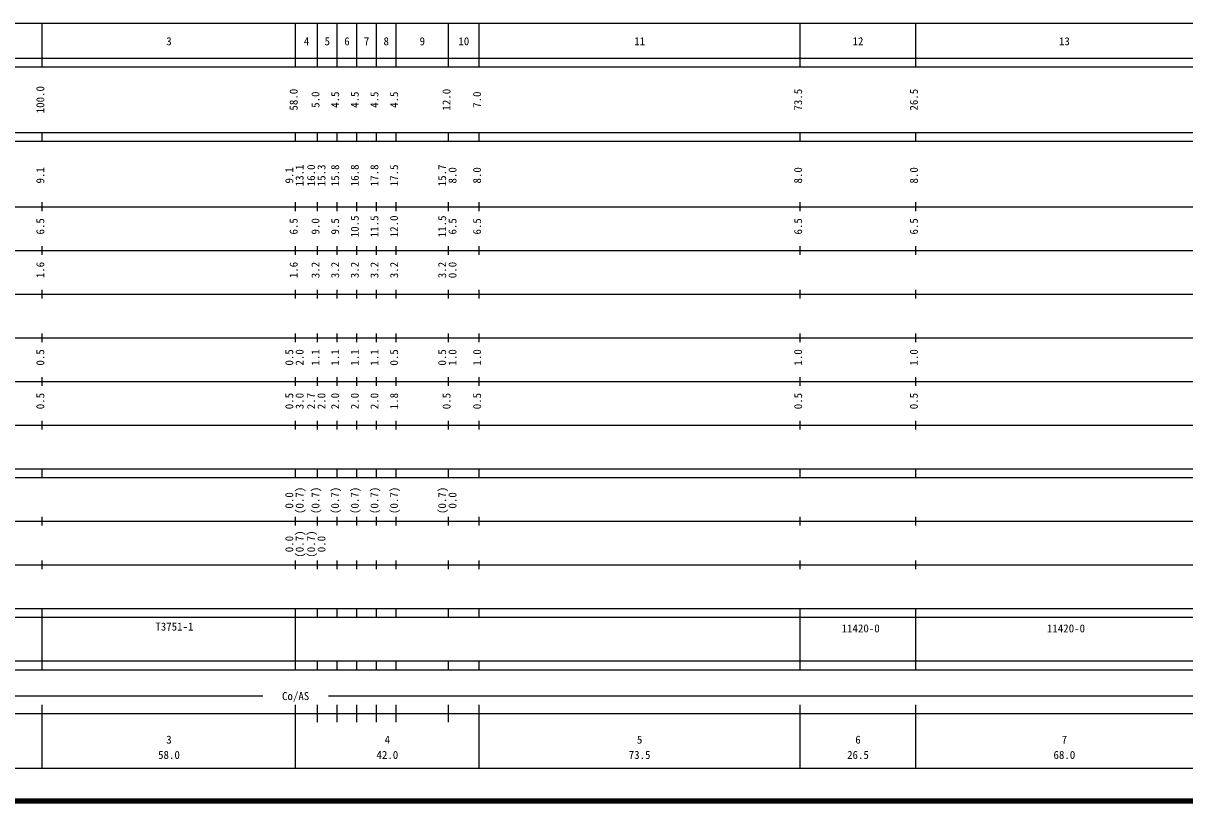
# Model space of a CAD drawing. Units: millimetres on the paper, enlarged 1000 times. Extents: x 40000 to 680000, y 20000 to 380000.
# Drawn here: x 263633 to 529565, y 20000 to 198000 of the extents above; entities that cross this region are included whole.
import ezdxf
from ezdxf.enums import TextEntityAlignment as Align

# ---------------------------------------------------------------- set-up
doc = ezdxf.new("R2010")
doc.units = ezdxf.units.MM
doc.header["$LTSCALE"] = 1000
doc.layers.add('M-TTL', color=2, linetype='Continuous', lineweight=140)
doc.layers.add('M-TTL-BAND', color=7, linetype='Continuous', lineweight=25)
doc.styles.add('ＭＳ ゴシック', font='')
doc.styles.get('ＭＳ ゴシック').set_extended_font_data('MS Gothic')

msp = doc.modelspace()

# ---------------------------------------------------------------- linework, layer by layer
at = {"layer": 'M-TTL'}
msp.add_line((40000, 20000), (680000, 20000), dxfattribs=at)
at = {"layer": 'M-TTL-BAND'}
for p, q in [((68000, 198000), (579000, 198000)), ((268000, 188000), (268000, 198000)), ((326000, 188000), (326000, 198000)), ((331000, 188000), (331000, 198000)), ((335500, 188000), (335500, 198000)), ((340000, 188000), (340000, 198000)), ((344500, 188000), (344500, 198000)), ((349000, 188000), (349000, 198000)), ((361000, 188000), (361000, 198000)), ((368000, 188000), (368000, 198000)), ((441500, 188000), (441500, 198000)), ((468000, 188000), (468000, 198000)), ((40000, 190000), (579000, 190000)), ((40000, 188000), (579000, 188000)), ((40000, 173000), (579000, 173000)), ((268000, 171000), (268000, 173000)), ((326000, 171000), (326000, 173000)), ((331000, 171000), (331000, 173000)), ((335500, 171000), (335500, 173000)), ((340000, 171000), (340000, 173000)), ((344500, 171000), (344500, 173000)), ((349000, 171000), (349000, 173000)), ((361000, 171000), (361000, 173000)), ((368000, 171000), (368000, 173000)), ((441500, 171000), (441500, 173000)), ((468000, 171000), (468000, 173000)), ((40000, 171000), (579000, 171000)), ((268000, 155000), (268000, 157000)), ((326000, 155000), (326000, 157000)), ((331000, 155000), (331000, 157000)), ((335500, 155000), (335500, 157000)), ((340000, 155000), (340000, 157000)), ((344500, 155000), (344500, 157000)), ((349000, 155000), (349000, 157000)), ((361000, 155000), (361000, 157000)), ((368000, 155000), (368000, 157000)), ((441500, 155000), (441500, 157000)), ((468000, 155000), (468000, 157000)), ((40000, 156000), (579000, 156000)), ((268000, 145000), (268000, 147000)), ((326000, 145000), (326000, 147000)), ((331000, 145000), (331000, 147000)), ((335500, 145000), (335500, 147000)), ((340000, 145000), (340000, 147000)), ((344500, 145000), (344500, 147000)), ((349000, 145000), (349000, 147000)), ((361000, 145000), (361000, 147000)), ((368000, 145000), (368000, 147000)), ((441500, 145000), (441500, 147000)), ((468000, 145000), (468000, 147000)), ((46000, 146000), (579000, 146000)), ((52000, 136000), (579000, 136000)), ((268000, 135000), (268000, 137000)), ((326000, 135000), (326000, 137000)), ((331000, 135000), (331000, 137000)), ((335500, 135000), (335500, 137000)), ((340000, 135000), (340000, 137000)), ((344500, 135000), (344500, 137000)), ((349000, 135000), (349000, 137000)), ((361000, 135000), (361000, 137000)), ((368000, 135000), (368000, 137000)), ((441500, 135000), (441500, 137000)), ((468000, 135000), (468000, 137000)), ((46000, 126000), (579000, 126000)), ((268000, 125000), (268000, 127000)), ((326000, 125000), (326000, 127000)), ((331000, 125000), (331000, 127000)), ((335500, 125000), (335500, 127000)), ((340000, 125000), (340000, 127000)), ((344500, 125000), (344500, 127000)), ((349000, 125000), (349000, 127000)), ((361000, 125000), (361000, 127000)), ((368000, 125000), (368000, 127000)), ((441500, 125000), (441500, 127000)), ((468000, 125000), (468000, 127000)), ((52000, 116000), (579000, 116000)), ((268000, 115000), (268000, 117000)), ((326000, 115000), (326000, 117000)), ((331000, 115000), (331000, 117000)), ((335500, 115000), (335500, 117000)), ((340000, 115000), (340000, 117000)), ((344500, 115000), (344500, 117000)), ((349000, 115000), (349000, 117000)), ((361000, 115000), (361000, 117000)), ((368000, 115000), (368000, 117000)), ((441500, 115000), (441500, 117000)), ((468000, 115000), (468000, 117000)), ((268000, 105000), (268000, 107000)), ((326000, 105000), (326000, 107000)), ((331000, 105000), (331000, 107000)), ((335500, 105000), (335500, 107000)), ((340000, 105000), (340000, 107000)), ((344500, 105000), (344500, 107000)), ((349000, 105000), (349000, 107000)), ((361000, 105000), (361000, 107000)), ((368000, 105000), (368000, 107000)), ((441500, 105000), (441500, 107000)), ((468000, 105000), (468000, 107000)), ((46000, 106000), (579000, 106000)), ((40000, 96000), (579000, 96000)), ((268000, 94000), (268000, 96000)), ((326000, 94000), (326000, 96000)), ((331000, 94000), (331000, 96000)), ((335500, 94000), (335500, 96000)), ((340000, 94000), (340000, 96000)), ((344500, 94000), (344500, 96000)), ((349000, 94000), (349000, 96000)), ((361000, 94000), (361000, 96000)), ((368000, 94000), (368000, 96000)), ((441500, 94000), (441500, 96000)), ((468000, 94000), (468000, 96000)), ((40000, 94000), (579000, 94000)), ((49000, 84000), (579000, 84000)), ((268000, 83000), (268000, 85000)), ((326000, 83000), (326000, 85000)), ((331000, 83000), (331000, 85000)), ((335500, 83000), (335500, 85000)), ((340000, 83000), (340000, 85000)), ((344500, 83000), (344500, 85000)), ((349000, 83000), (349000, 85000)), ((361000, 83000), (361000, 85000)), ((368000, 83000), (368000, 85000)), ((441500, 83000), (441500, 85000)), ((468000, 83000), (468000, 85000)), ((268000, 73000), (268000, 75000)), ((326000, 73000), (326000, 75000)), ((331000, 73000), (331000, 75000)), ((335500, 73000), (335500, 75000)), ((340000, 73000), (340000, 75000)), ((344500, 73000), (344500, 75000)), ((349000, 73000), (349000, 75000)), ((361000, 73000), (361000, 75000)), ((368000, 73000), (368000, 75000)), ((441500, 73000), (441500, 75000)), ((468000, 73000), (468000, 75000)), ((40000, 74000), (579000, 74000)), ((40000, 64000), (579000, 64000)), ((268000, 62000), (268000, 64000)), ((326000, 62000), (326000, 64000)), ((331000, 62000), (331000, 64000)), ((335500, 62000), (335500, 64000)), ((340000, 62000), (340000, 64000)), ((344500, 62000), (344500, 64000)), ((349000, 62000), (349000, 64000)), ((361000, 62000), (361000, 64000)), ((368000, 62000), (368000, 64000)), ((441500, 62000), (441500, 64000)), ((468000, 62000), (468000, 64000)), ((40000, 62000), (579000, 62000)), ((268000, 52000), (268000, 62000)), ((268000, 52000), (268000, 62000)), ((326000, 52000), (326000, 62000)), ((441500, 52000), (441500, 62000)), ((468000, 52000), (468000, 62000)), ((468000, 52000), (468000, 62000)), ((40000, 52000), (579000, 52000)), ((268000, 50000), (268000, 52000)), ((326000, 50000), (326000, 52000)), ((331000, 50000), (331000, 52000)), ((335500, 50000), (335500, 52000)), ((340000, 50000), (340000, 52000)), ((344500, 50000), (344500, 52000)), ((349000, 50000), (349000, 52000)), ((361000, 50000), (361000, 52000)), ((368000, 50000), (368000, 52000)), ((441500, 50000), (441500, 52000)), ((468000, 50000), (468000, 52000)), ((40000, 50000), (579000, 50000)), ((71000, 44000), (318500, 44000)), ((333500, 44000), (565000, 44000)), ((40000, 40000), (579000, 40000)), ((268000, 27500), (268000, 42000)), ((326000, 27500), (326000, 42000)), ((331000, 38000), (331000, 42000)), ((335500, 38000), (335500, 42000)), ((340000, 38000), (340000, 42000)), ((344500, 38000), (344500, 42000)), ((349000, 38000), (349000, 42000)), ((361000, 38000), (361000, 42000)), ((368000, 27500), (368000, 42000)), ((441500, 27500), (441500, 42000)), ((468000, 27500), (468000, 42000)), ((68000, 27500), (579000, 27500))]:
    msp.add_line(p, q, dxfattribs=at)

# ---------------------------------------------------------------- texts
at = {"layer": 'M-TTL-BAND', "style": 'ＭＳ ゴシック'}
for s, p in [('3', (297000, 192405)), ('4', (328500, 192405)), ('5', (333250, 192405)), ('6', (337750, 192405)), ('7', (342250, 192405)), ('8', (346750, 192405)), ('9', (355000, 192405)), ('10', (364500, 192405)), ('11', (404750, 192405)), ('12', (454750, 192405)), ('13', (502000, 192405)), ('Co/AS', (326000, 42500)), ('3', (297000, 32523)), ('4', (347000, 32523)), ('5', (404750, 32523)), ('6', (454750, 32523)), ('7', (502000, 32523)), ('58.0', (297000, 29033)), ('42.0', (347000, 29033)), ('73.5', (404750, 29033)), ('26.5', (454750, 29033)), ('68.0', (502000, 29033))]:
    msp.add_text(s, height=1833, dxfattribs=at).set_placement(p, align=Align.BOTTOM_CENTER)
for s, p in [('100.0', (269000, 180500)), ('58.0', (327000, 180500)), ('5.0', (332000, 180500)), ('4.5', (336500, 180500)), ('4.5', (341000, 180500)), ('4.5', (345500, 180500)), ('4.5', (350000, 180500)), ('12.0', (362000, 180500)), ('7.0', (369000, 180500)), ('73.5', (442500, 180500)), ('26.5', (469000, 180500)), ('9.1', (269000, 163174)), ('9.1', (326000, 163174)), ('13.1', (328370, 163174)), ('16.0', (331000, 163174)), ('15.3', (333370, 163174)), ('15.8', (336500, 163174)), ('16.8', (341000, 163174)), ('17.8', (345500, 163174)), ('17.5', (350000, 163174)), ('15.7', (361000, 163174)), ('8.0', (363370, 163174)), ('8.0', (369000, 163174)), ('8.0', (442500, 163174)), ('8.0', (469000, 163174)), ('6.5', (269000, 151500)), ('6.5', (327000, 151500)), ('9.0', (332000, 151500)), ('9.5', (336500, 151500)), ('10.5', (341000, 151500)), ('11.5', (345500, 151500)), ('12.0', (350000, 151500)), ('11.5', (361000, 151500)), ('6.5', (363370, 151500)), ('6.5', (369000, 151500)), ('6.5', (442500, 151500)), ('6.5', (469000, 151500)), ('1.6', (269000, 141500)), ('1.6', (327000, 141500)), ('3.2', (332000, 141500)), ('3.2', (336500, 141500)), ('3.2', (341000, 141500)), ('3.2', (345500, 141500)), ('3.2', (350000, 141500)), ('3.2', (361000, 141500)), ('0.0', (363370, 141500)), ('0.5', (269000, 121500)), ('0.5', (326000, 121500)), ('2.0', (328370, 121500)), ('1.1', (332000, 121500)), ('1.1', (336500, 121500)), ('1.1', (341000, 121500)), ('1.1', (345500, 121500)), ('0.5', (350000, 121500)), ('0.5', (361000, 121500)), ('1.0', (363370, 121500)), ('1.0', (369000, 121500)), ('1.0', (442500, 121500)), ('1.0', (469000, 121500)), ('0.5', (269000, 111500)), ('0.5', (326000, 111500)), ('3.0', (328370, 111500)), ('2.7', (331000, 111500)), ('2.0', (333370, 111500)), ('2.0', (336500, 111500)), ('2.0', (341000, 111500)), ('2.0', (345500, 111500)), ('1.8', (350000, 111500)), ('0.5', (362000, 111500)), ('0.5', (369000, 111500)), ('0.5', (442500, 111500)), ('0.5', (469000, 111500)), ('0.0', (326000, 88764)), ('(0.7)', (328370, 88764)), ('(0.7)', (332000, 88764)), ('(0.7)', (336500, 88764)), ('(0.7)', (341000, 88764)), ('(0.7)', (345500, 88764)), ('(0.7)', (350000, 88764)), ('(0.7)', (361000, 88764)), ('0.0', (363370, 88764)), ('0.0', (326000, 78764)), ('(0.7)', (328370, 78764)), ('(0.7)', (331000, 78764)), ('0.0', (333370, 78764))]:
    msp.add_text(s, height=1833, rotation=90, dxfattribs=at).set_placement(p, align=Align.BOTTOM_CENTER)
for s, p in [('T3751-1', (293875, 58405)), ('11420-0', (451000, 58000)), ('11420-0', (498000, 58000))]:
    msp.add_text(s, height=1833, dxfattribs=at).set_placement(p, align=Align.BOTTOM_LEFT)

doc.saveas('drawing.dxf')
